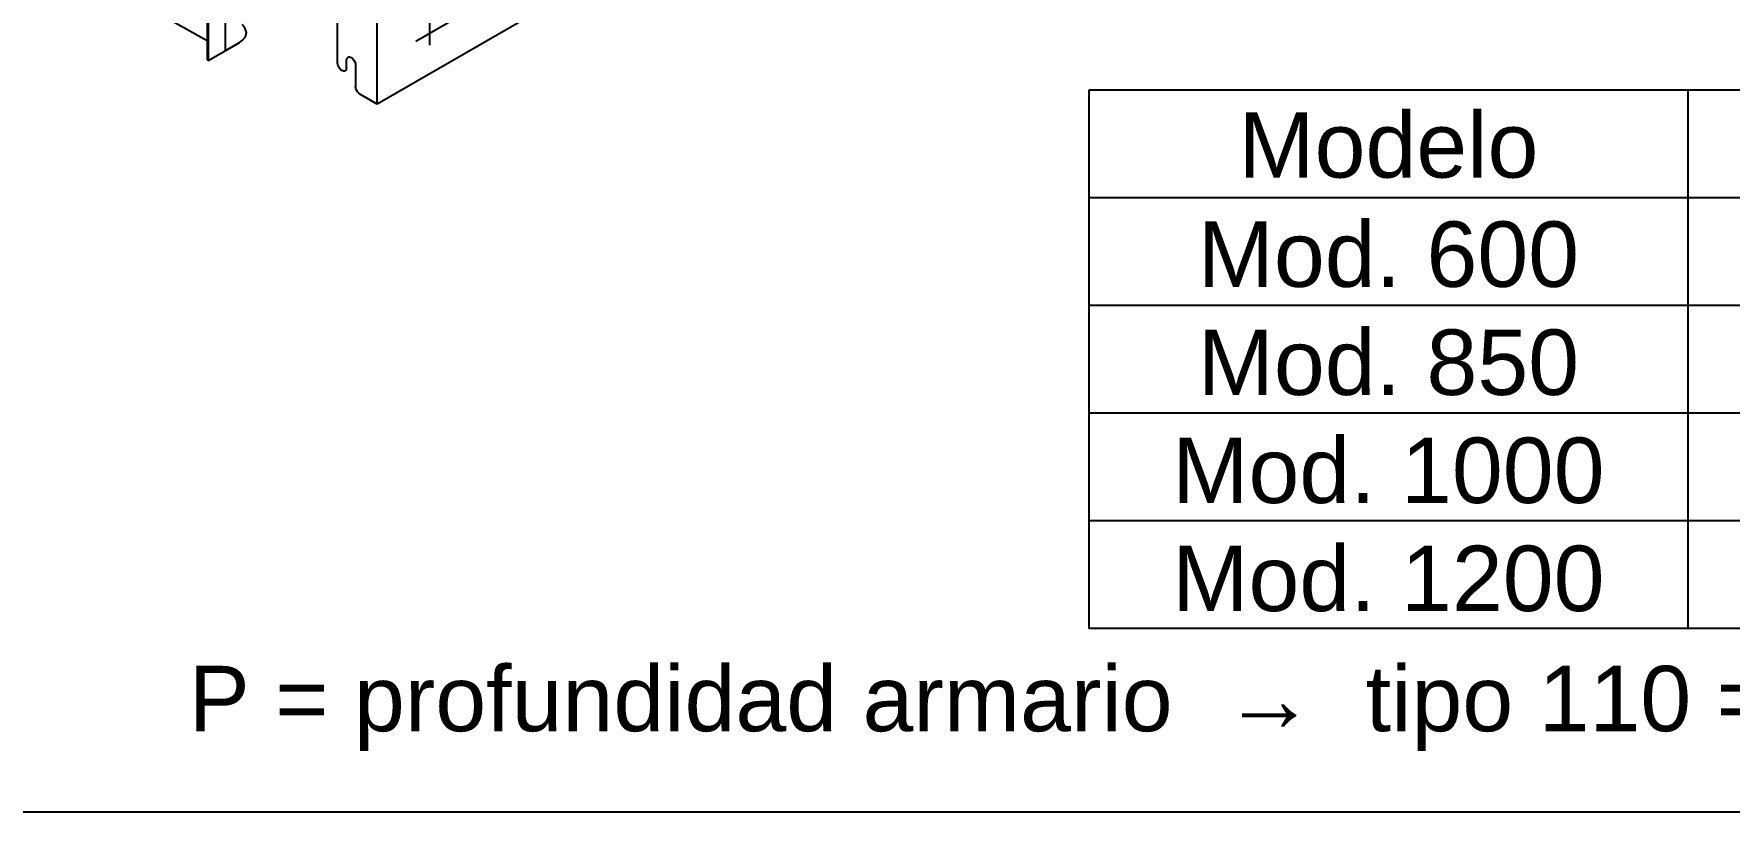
# Model space of a CAD drawing. Header units: millimetres. Extents: x 441156 to 441876, y 4514765 to 4515211.
# Drawn here: x 441596.238 to 441598.893, y 4515150.847 to 4515152.067 of the extents above; entities that cross this region are included whole.
import ezdxf
from ezdxf.enums import TextEntityAlignment as Align

# ---------------------------------------------------------------- set-up
doc = ezdxf.new("R2010")
doc.units = ezdxf.units.MM
doc.layers.add('01_textos', color=7, linetype='Continuous')
doc.layers.add('Cassette', color=7, linetype='Continuous')
doc.styles.add('NIEVES2', font='sanss___.ttf')

msp = doc.modelspace()

# ---------------------------------------------------------------- linework, layer by layer
msp.add_line((441600.91199851, 4515150.84743569), (441592.16199851, 4515150.84743569))
msp.add_line((441600.91199851, 4515150.84743569), (441592.16199851, 4515150.84743569))
at = {"layer": 'Cassette', "color": 254}
msp.add_line((441598.82862156, 4515151.97895699), (441598.82862156, 4515151.13520699), dxfattribs=at)
at = {"layer": 'Cassette'}
msp.add_line((441600.91199851, 4515150.84743571), (441595.66199851, 4515150.84743571), dxfattribs=at)
at = {"layer": 'Cassette', "color": 254}
for points in [[(441596.83632296, 4515152.05553611), (441597.82769253, 4515152.62779616)], [(441597.84487528, 4515152.5740067), (441596.77580982, 4515151.9569221)], [(441596.53749265, 4515152.36968147), (441596.53749265, 4515152.04059459)], [(441596.50910377, 4515152.35548703), (441596.50910377, 4515152.02640015)], [(441596.51097146, 4515152.35436642), (441596.51097146, 4515152.02527954)], [(441596.77580982, 4515151.9569221), (441596.77580982, 4515152.26359671), (441596.713429, 4515152.29945635), (441596.713429, 4515152.22736354)], [(441596.85761462, 4515152.2624761), (441596.85761462, 4515152.0495595)], [(441596.713429, 4515152.0219177), (441596.713429, 4515152.1885156), (441596.71380253, 4515152.19075682), (441596.71492315, 4515152.19225097), (441596.7164173, 4515152.19337159), (441596.71828499, 4515152.19337159), (441596.72052622, 4515152.19262451)], [(441596.39517471, 4515152.12090524), (441596.50910377, 4515152.05665672)], [(441596.56401384, 4515152.05665672), (441596.56920368, 4515152.06240307), (441596.57084491, 4515152.0690465), (441596.56907061, 4515152.0757518), (441596.56401384, 4515152.08168376)], [(441596.50910377, 4515152.02640015), (441596.51097146, 4515152.02527954), (441596.53749265, 4515152.04059459), (441596.55990492, 4515152.05366842)], [(441596.55990492, 4515152.05366842), (441596.56401384, 4515152.05665672)], [(441596.72762344, 4515152.01369986), (441596.7272499, 4515152.0110851), (441596.72650282, 4515152.00959094), (441596.72463513, 4515152.00847033), (441596.72276744, 4515152.00847033), (441596.72052622, 4515152.00959094), (441596.71828499, 4515152.0110851), (441596.7164173, 4515152.01332632), (441596.71492315, 4515152.01631463), (441596.71380253, 4515152.01892939), (441596.713429, 4515152.0219177)], [(441596.72762344, 4515152.02602661), (441596.72799697, 4515152.02826784), (441596.72911759, 4515152.02976199), (441596.73061174, 4515152.0308826), (441596.73247943, 4515152.0308826), (441596.73472066, 4515152.03013553)], [(441596.72762344, 4515152.01369986), (441596.72762344, 4515152.02602661)], [(441596.73472066, 4515152.03013553), (441596.73472066, 4515152.03050907)], [(441596.73472066, 4515152.03013553), (441596.73696188, 4515152.02826784), (441596.73920311, 4515152.02602661), (441596.74069726, 4515152.02341185), (441596.74144434, 4515152.02042354), (441596.74181788, 4515152.01780878)], [(441596.74181788, 4515152.01780878), (441596.74181788, 4515151.98456391)], [(441596.74181788, 4515151.98456391), (441596.74181788, 4515151.98493744)], [(441596.77580982, 4515151.9569221), (441596.74928863, 4515151.97223715), (441596.74704741, 4515151.97410484), (441596.74480618, 4515151.97634607), (441596.74331203, 4515151.97896084), (441596.74219141, 4515151.98194914), (441596.74181788, 4515151.98456391)], [(441597.89026029, 4515151.97895699), (441597.89026029, 4515151.13520699)], [(441600.61159409, 4515151.97895699), (441597.89026029, 4515151.97895699)], [(441600.61159409, 4515151.81020699), (441597.89026029, 4515151.81020699)], [(441600.61159409, 4515151.64145699), (441597.89026029, 4515151.64145699)], [(441600.61159409, 4515151.47270699), (441597.89026029, 4515151.47270699)], [(441600.61159409, 4515151.30395699), (441597.89026029, 4515151.30395699)], [(441600.61159409, 4515151.13520699), (441597.89026029, 4515151.13520699)]]:
    msp.add_lwpolyline(points, dxfattribs=at)

# ---------------------------------------------------------------- texts
at = {"layer": '01_textos', "style": 'NIEVES2'}
msp.add_text('P = profundidad armario  →  tipo 110 = 110 mm    tipo 80 = 80 mm', height=0.1025611647, dxfattribs=at).set_placement((441598.59267207, 4515151.01268476), align=Align.MIDDLE)
at = {"layer": '01_textos', "char_height": 0.102561165, "attachment_point": 5, "style": 'NIEVES2'}
for s, insert, width in [('Modelo', (441598.35944092, 4515151.89239476), 0.8427362669), ('Mod. 600', (441598.35944092, 4515151.72114529), 0.969556324), ('Mod. 850', (441598.35944092, 4515151.55177083), 0.8427362669), ('Mod. 1000', (441598.35944092, 4515151.38239637), 0.8427362669), ('Mod. 1200', (441598.35944092, 4515151.2130219), 0.8427362669)]:
    msp.add_mtext(s, dxfattribs=dict(at, insert=insert, width=width))

doc.saveas('drawing.dxf')
